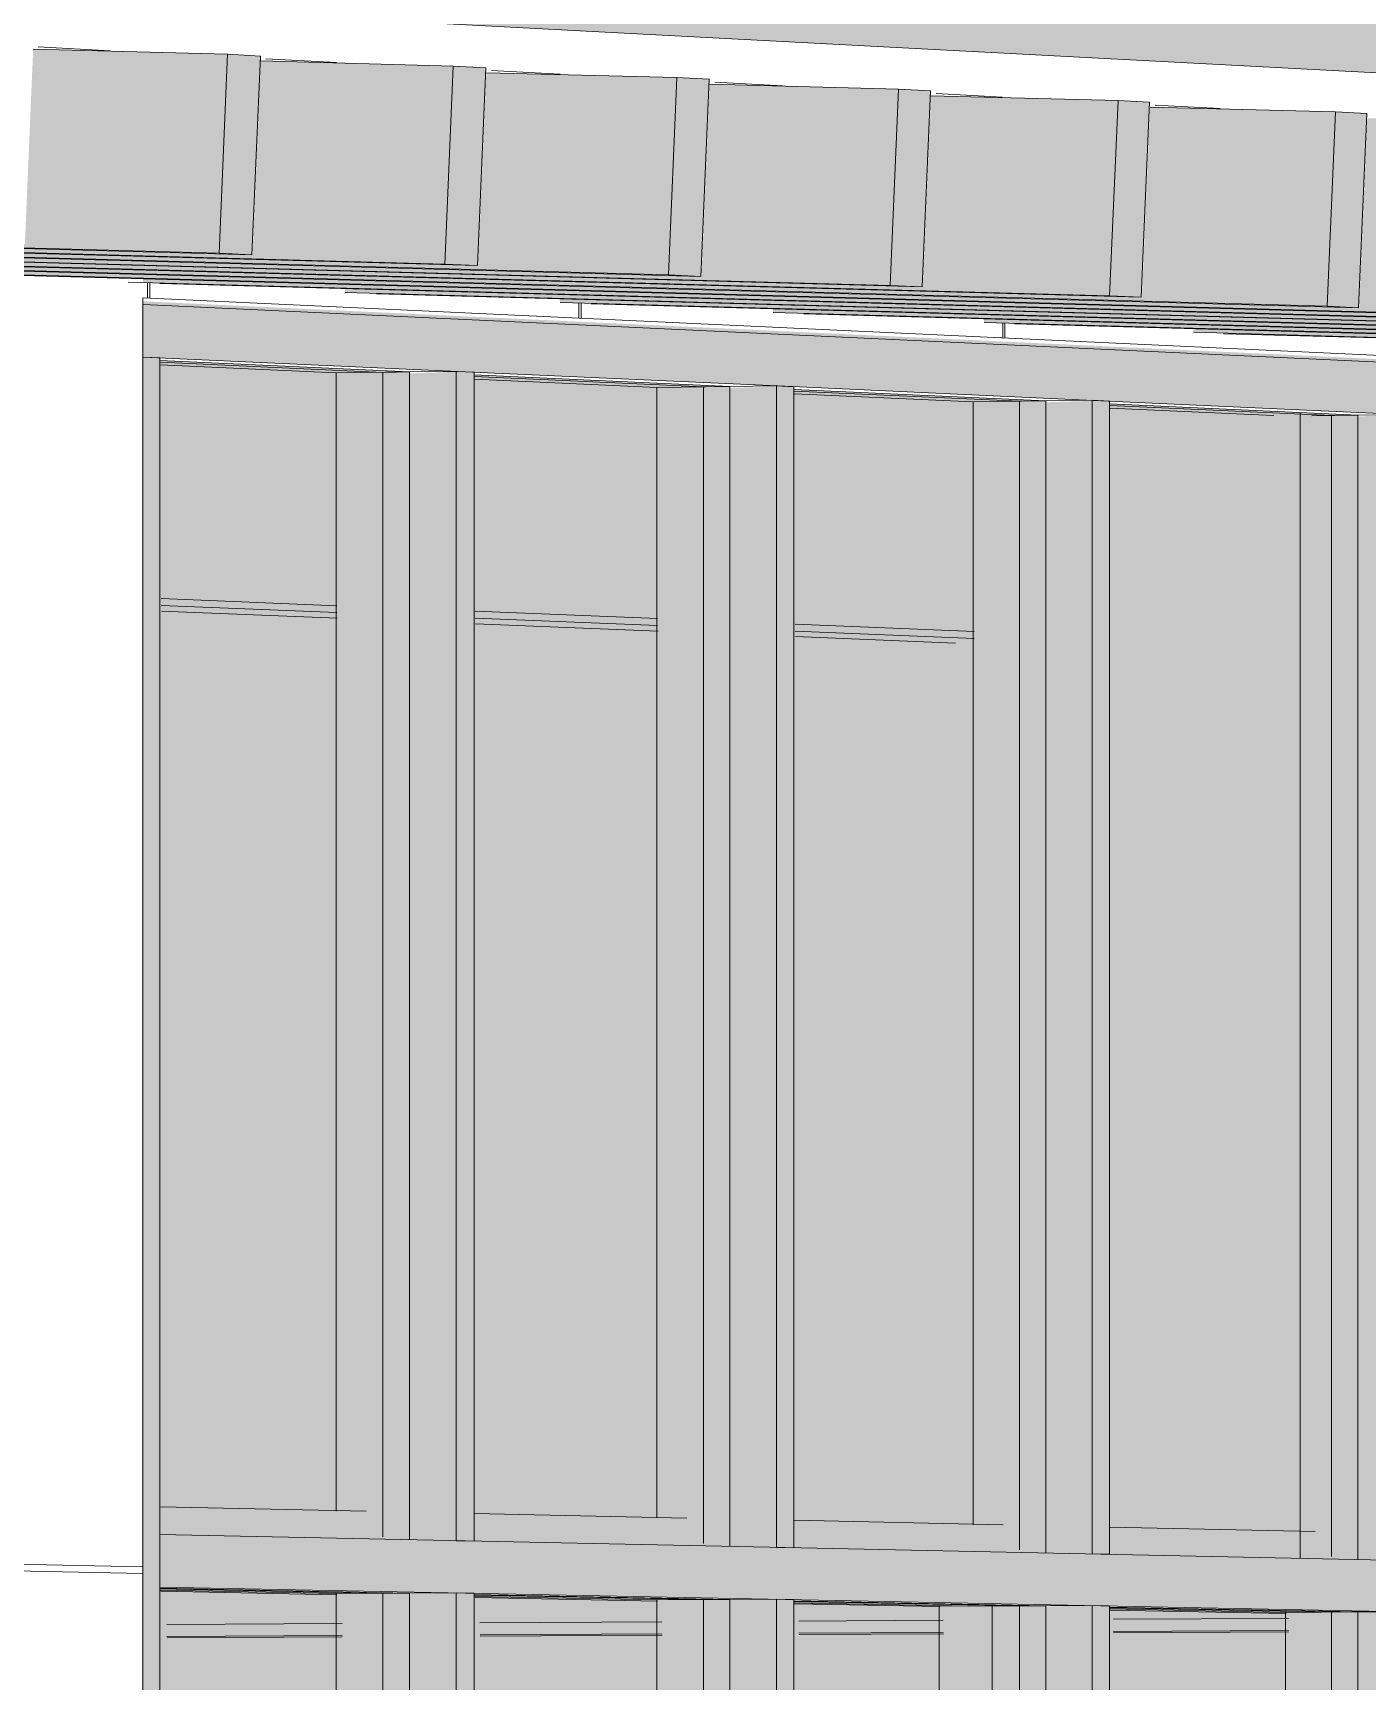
# Model space of a CAD drawing. Header units: inches. Extents: x 31155.6 to 31160.43, y 58.98 to 66.18.
# Drawn here: x 31159.10805 to 31159.12311, y 60.00963 to 60.02824 of the extents above; entities that cross this region are included whole.
import ezdxf

# ---------------------------------------------------------------- set-up
doc = ezdxf.new("R2010")
doc.units = ezdxf.units.IN
doc.header["$MEASUREMENT"] = 0
for name, color, linetype, lineweight in [('A-CLNG', 13, 'Continuous', 13), ('A-GLAZ-CURT', 52, 'Continuous', 9), ('A-GLAZ-CWMG', 51, 'Continuous', 9), ('A-ROOF', 132, 'Continuous', 13), ('A-WALL-PATT', 111, 'Continuous', 13), ('I-WALL', 2, 'Continuous', 13), ('L-SITE-WALL', 31, 'Continuous', 13), ('S-BEAM', 12, 'Continuous', 9)]:
    doc.layers.add(name, color=color, linetype=linetype, lineweight=lineweight)

# ---------------------------------------------------------------- blocks, each defined once
blk = doc.blocks.new('FP_59-Looking South East')
at = {"layer": 'A-WALL-PATT', "lineweight": 9}
for p, q in [((-3883.220279, 60.025247), (-3883.220279, 60.02542)), ((-3883.220253, 60.025246), (-3883.220253, 60.025419)), ((-3883.215408, 60.025019), (-3883.215408, 60.02519)), ((-3883.215383, 60.025018), (-3883.215383, 60.02519)), ((-3883.210624, 60.024795), (-3883.210624, 60.024965)), ((-3883.210599, 60.024794), (-3883.210599, 60.024964)), ((-3883.22033, 60.010917), (-3883.225214, 60.011016)), ((-3883.22033, 60.010843), (-3883.225214, 60.010941))]:
    blk.add_line(p, q, dxfattribs=at)

msp = doc.modelspace()

# ---------------------------------------------------------------- hatches: boundary and pattern name
at = {"layer": 'A-CLNG'}
h = msp.add_hatch(color=256, dxfattribs=at)
h.paths.add_polyline_path([(31159.132362, 60.024096), (31159.132362, 60.024138), (31159.131693, 60.024161), (31159.109293, 60.025209), (31159.109293, 60.025173), (31159.131989, 60.024114)], flags=0)
h.paths.add_polyline_path([(31159.082714, 60.026159), (31159.082734, 60.026365), (31159.083525, 60.026376), (31159.086708, 60.026253), (31159.086708, 60.026489), (31159.085338, 60.026533), (31159.085338, 60.02658), (31159.082648, 60.02666), (31159.082648, 60.026707), (31159.08001, 60.026786), (31159.08001, 60.026833), (31159.077191, 60.026917), (31159.077191, 60.026965), (31159.074422, 60.027048), (31159.074422, 60.027096), (31159.071627, 60.027179), (31159.071627, 60.027229), (31159.068804, 60.027314), (31159.068804, 60.027362), (31159.065953, 60.027447), (31159.065953, 60.027497), (31159.06294, 60.027592), (31159.06294, 60.027637), (31159.060167, 60.027734), (31159.060167, 60.027771), (31159.057231, 60.027877), (31159.057231, 60.02791), (31159.054265, 60.028), (31159.054265, 60.02805), (31159.051269, 60.028146), (31159.051269, 60.028192), (31159.048243, 60.028293), (31159.048243, 60.028335), (31159.045186, 60.028442), (31159.045186, 60.02848), (31159.042098, 60.028592), (31159.042098, 60.028626), (31159.038978, 60.028718), (31159.038978, 60.028774), (31159.035826, 60.028866), (31159.035826, 60.028923), (31159.03264, 60.029017), (31159.03264, 60.029074), (31159.029422, 60.029186), (31159.029422, 60.029226), (31159.02617, 60.029321), (31159.02617, 60.02938), (31159.022956, 60.029474), (31159.022956, 60.029534), (31159.019562, 60.029633), (31159.019562, 60.029693), (31159.016205, 60.029791), (31159.016205, 60.029852), (31159.012812, 60.029951), (31159.012812, 60.030013), (31159.009383, 60.030112), (31159.009383, 60.030175), (31159.005916, 60.030276), (31159.005916, 60.030339), (31159.002411, 60.030441), (31159.002411, 60.030505), (31158.998868, 60.030608), (31158.998868, 60.030673), (31158.995296, 60.030776), (31158.995296, 60.030842), (31158.991501, 60.030955), (31158.991501, 60.031018), (31158.987864, 60.031126), (31158.987864, 60.031191), (31158.984299, 60.031294), (31158.984299, 60.031363), (31158.980554, 60.031471), (31158.980554, 60.03154), (31158.976766, 60.031649), (31158.976766, 60.03172), (31158.972935, 60.03183), (31158.972935, 60.031901), (31158.969061, 60.032012), (31158.969061, 60.032085), (31158.965141, 60.032197), (31158.965141, 60.03227), (31158.961177, 60.032384), (31158.961177, 60.032458), (31158.95717, 60.032575), (31158.95717, 60.032648), (31158.953107, 60.032772), (31158.953107, 60.032841), (31158.949001, 60.032972), (31158.949001, 60.033035), (31158.944846, 60.033154), (31158.944846, 60.033232), (31158.940641, 60.033352), (31158.940641, 60.033431), (31158.936386, 60.033556), (31158.936386, 60.033633), (31158.932079, 60.033765), (31158.932079, 60.033837), (31158.92772, 60.033961), (31158.92772, 60.034044), (31158.923308, 60.034168), (31158.923308, 60.034253), (31158.918841, 60.034379), (31158.918841, 60.034465), (31158.914319, 60.034592), (31158.914319, 60.034679), (31158.90974, 60.034808), (31158.90974, 60.034896), (31158.905126, 60.035026), (31158.905126, 60.035116), (31158.90041, 60.035247), (31158.90041, 60.035339), (31158.895655, 60.035471), (31158.895655, 60.035564), (31158.89084, 60.035698), (31158.89084, 60.035793), (31158.885963, 60.035928), (31158.885963, 60.036024), (31158.881023, 60.036161), (31158.881023, 60.036258), (31158.876018, 60.036397), (31158.876018, 60.036496), (31158.870948, 60.036636), (31158.870948, 60.036736), (31158.865703, 60.03688), (31158.865703, 60.036227), (31158.914672, 60.033961), (31158.914672, 60.034056), (31158.914772, 60.034056), (31158.914772, 60.03421), (31158.915501, 60.034222), (31159.012416, 60.029728), (31159.012812, 60.029711), (31159.017659, 60.029484), (31159.017659, 60.029167), (31159.082648, 60.026162)], flags=0)
h.paths.add_polyline_path([(31158.878164, 60.039726), (31158.865703, 60.040369), (31158.865703, 60.040004), (31158.876018, 60.039774)], flags=0)
at = {"layer": 'A-GLAZ-CURT', "transparency": 33554458}
for points in [[(31159.1123, 60.011224), (31159.1123, 60.024411), (31159.109484, 60.024539), (31159.109484, 60.011283), (31159.110746, 60.011257)], [(31159.115916, 60.011148), (31159.115916, 60.024246), (31159.11303, 60.024378), (31159.11303, 60.011209), (31159.115138, 60.011165)], [(31159.119485, 60.011074), (31159.119485, 60.024084), (31159.116641, 60.024213), (31159.116641, 60.011133), (31159.117018, 60.011125)], [(31159.123005, 60.011), (31159.123005, 60.023924), (31159.120204, 60.024051), (31159.120204, 60.011059), (31159.120576, 60.011051)], [(31159.109484, 59.9828), (31159.1123, 59.98289), (31159.1123, 60.01062), (31159.109484, 60.010676), (31159.109484, 59.982889)], [(31159.11303, 59.982913), (31159.115916, 59.983005), (31159.115916, 60.010548), (31159.11303, 60.010605), (31159.11303, 59.983001)], [(31159.116641, 59.983029), (31159.119485, 59.983119), (31159.119485, 60.010478), (31159.116641, 60.010534), (31159.116641, 59.983118)], [(31159.120204, 59.983142), (31159.123005, 59.983232), (31159.123005, 60.010408), (31159.120204, 60.010463), (31159.120204, 59.990187)]]:
    msp.add_hatch(color=256, dxfattribs=at).paths.add_polyline_path(points, flags=0)
at = {"layer": 'A-GLAZ-CWMG'}
for points in [[(31159.112928, 60.024413), (31159.112928, 60.025003), (31159.109278, 60.025174), (31159.109278, 60.02458), (31159.111536, 60.024477)], [(31159.11654, 60.024249), (31159.11654, 60.024835), (31159.112928, 60.025003), (31159.112928, 60.024413), (31159.115136, 60.024313)], [(31159.120105, 60.024086), (31159.120105, 60.024668), (31159.11654, 60.024835), (31159.11654, 60.024249), (31159.119528, 60.024112)], [(31159.109482, 60.010986), (31159.109482, 60.02457), (31159.109278, 60.02458), (31159.109278, 60.01099)], [(31159.123622, 60.023926), (31159.123622, 60.024504), (31159.120105, 60.024668), (31159.120105, 60.024086), (31159.121112, 60.02404)], [(31159.1123, 60.011224), (31159.1123, 60.024405), (31159.111471, 60.024396), (31159.111471, 60.011554), (31159.111735, 60.011518), (31159.111735, 60.011236), (31159.112253, 60.011225)], [(31159.112827, 60.011213), (31159.112827, 60.024412), (31159.1123, 60.024396), (31159.1123, 60.011224)], [(31159.113028, 60.011209), (31159.113028, 60.024409), (31159.112827, 60.024418), (31159.112827, 60.011213)], [(31159.115916, 60.011148), (31159.115916, 60.024241), (31159.115092, 60.024231), (31159.115092, 60.011476), (31159.115354, 60.01144), (31159.115354, 60.01116), (31159.11587, 60.011149)], [(31159.116441, 60.011137), (31159.116441, 60.024247), (31159.115916, 60.024231), (31159.115916, 60.011148)], [(31159.116639, 60.011133), (31159.116639, 60.024244), (31159.116441, 60.024253), (31159.116441, 60.011137)], [(31159.119485, 60.011074), (31159.119485, 60.024078), (31159.118664, 60.024069), (31159.118664, 60.011399), (31159.118925, 60.011363), (31159.118925, 60.011086), (31159.119215, 60.011079)], [(31159.120007, 60.011063), (31159.120007, 60.024085), (31159.119485, 60.024069), (31159.119485, 60.011074), (31159.119529, 60.011073)], [(31159.120203, 60.011059), (31159.120203, 60.024082), (31159.120007, 60.024091), (31159.120007, 60.011063)], [(31159.123005, 60.011), (31159.123005, 60.023918), (31159.122189, 60.023909), (31159.122189, 60.011323), (31159.122449, 60.011288), (31159.122449, 60.011012), (31159.122959, 60.011001)], [(31159.123525, 60.010989), (31159.123525, 60.023925), (31159.123005, 60.023909), (31159.123005, 60.011)], [(31159.112928, 60.010621), (31159.112928, 60.011211), (31159.109482, 60.011283), (31159.109482, 60.010689), (31159.110744, 60.010664)], [(31159.11654, 60.010549), (31159.11654, 60.011135), (31159.112928, 60.011211), (31159.112928, 60.010621), (31159.115136, 60.010577)], [(31159.120105, 60.010479), (31159.120105, 60.011061), (31159.11654, 60.011135), (31159.11654, 60.010549), (31159.119528, 60.01049)], [(31159.109278, 59.982772), (31159.109482, 59.982778), (31159.109482, 60.010986), (31159.109278, 60.01099), (31159.109278, 59.990187)], [(31159.123622, 60.010409), (31159.123622, 60.010987), (31159.120105, 60.011061), (31159.120105, 60.010479)], [(31159.1123, 59.982894), (31159.1123, 60.010617), (31159.111471, 60.010613), (31159.111471, 59.982898), (31159.111572, 59.982901)], [(31159.112827, 59.982889), (31159.112827, 60.01062), (31159.1123, 60.010613), (31159.1123, 59.982894), (31159.112639, 59.982891)], [(31159.112827, 59.982885), (31159.113028, 59.982892), (31159.113028, 60.010619), (31159.112827, 60.010623), (31159.112827, 59.990187)], [(31159.115916, 59.98301), (31159.115916, 60.010546), (31159.115092, 60.010542), (31159.115092, 59.983013), (31159.115191, 59.983016)], [(31159.116441, 59.983005), (31159.116441, 60.010549), (31159.115916, 60.010542), (31159.115916, 59.98301), (31159.116254, 59.983007)], [(31159.116441, 59.983001), (31159.116639, 59.983007), (31159.116639, 60.010547), (31159.116441, 60.010551), (31159.116441, 59.990187)], [(31159.118615, 59.983125), (31159.118876, 59.98313), (31159.118876, 60.010472), (31159.11828, 60.010471), (31159.11828, 59.983128)], [(31159.119485, 59.983123), (31159.119485, 60.010475), (31159.118664, 60.010471), (31159.118664, 59.983127), (31159.118762, 59.98313)], [(31159.120007, 59.983119), (31159.120007, 60.010478), (31159.119485, 60.010471), (31159.119485, 59.983123)], [(31159.120007, 59.983115), (31159.120203, 59.983121), (31159.120203, 60.010477), (31159.120007, 60.010481), (31159.120007, 59.990187)], [(31159.123005, 59.983232), (31159.123005, 60.010405), (31159.122189, 60.010402), (31159.122189, 59.983239)], [(31159.123525, 59.983227), (31159.123525, 60.010408), (31159.123005, 60.010402), (31159.123005, 59.983232)]]:
    msp.add_hatch(color=256, dxfattribs=at).paths.add_polyline_path(points, flags=0)
at = {"layer": 'A-ROOF'}
msp.add_hatch(color=256, dxfattribs=at).paths.add_polyline_path([(31159.127771, 60.027548), (31159.127771, 60.028412), (31158.888178, 60.041487), (31158.888178, 60.040225), (31159.123853, 60.027756)], flags=0)
at = {"layer": 'I-WALL'}
h = msp.add_hatch(color=256, dxfattribs=at)
h.paths.add_polyline_path([(31159.122313, 60.011291), (31159.122353, 60.011291), (31159.122353, 60.023923), (31159.121918, 60.023926), (31159.120213, 60.024004), (31159.120213, 60.011366), (31159.122308, 60.011295)], flags=0)
h.paths.add_polyline_path([(31159.118676, 60.0114), (31159.118676, 60.021352), (31159.118465, 60.02135), (31159.116662, 60.021423), (31159.116662, 60.011443)], flags=0)
h.paths.add_polyline_path([(31159.115116, 60.011477), (31159.115116, 60.021486), (31159.113063, 60.021569), (31159.113063, 60.011521)], flags=0)
h.paths.add_polyline_path([(31159.111507, 60.011555), (31159.111507, 60.021632), (31159.109528, 60.0217), (31159.109528, 60.011598), (31159.110787, 60.011571)], flags=0)
at = {"layer": 'S-BEAM'}
h = msp.add_hatch(color=256, dxfattribs=at)
h.paths.add_polyline_path([(31159.128013, 60.023604), (31159.128013, 60.02365), (31159.127202, 60.023669), (31159.127202, 60.023641), (31159.127839, 60.023612)], flags=0)
h.paths.add_polyline_path([(31159.125677, 60.02371), (31159.125677, 60.023756), (31159.123733, 60.02383), (31159.123733, 60.023798), (31159.12476, 60.023751)], flags=0)
h.paths.add_polyline_path([(31159.118675, 60.024027), (31159.118675, 60.024074), (31159.116654, 60.024135), (31159.116654, 60.024119), (31159.117746, 60.02407)], flags=0)
h.paths.add_polyline_path([(31159.115102, 60.024189), (31159.115102, 60.024236), (31159.113043, 60.024322), (31159.113043, 60.024283), (31159.114421, 60.02422)], flags=0)
h.paths.add_polyline_path([(31159.111482, 60.024354), (31159.111482, 60.024401), (31159.109496, 60.024483), (31159.109496, 60.024444), (31159.110771, 60.024386)], flags=0)
h.paths.add_polyline_path([(31159.083525, 60.025622), (31159.083525, 60.025672), (31159.083152, 60.025663), (31159.083152, 60.025639), (31159.083212, 60.025636)], flags=0)
h.paths.add_polyline_path([(31159.015869, 60.02869), (31159.015869, 60.028777), (31159.012746, 60.028906), (31159.012746, 60.028832), (31159.014238, 60.028764)], flags=0)
h.paths.add_polyline_path([(31158.917314, 60.03316), (31158.917314, 60.033225), (31158.915846, 60.033275), (31158.915846, 60.033227), (31158.916716, 60.033188)], flags=0)
h = msp.add_hatch(color=256, dxfattribs=at)
h.paths.add_polyline_path([(31159.128013, 60.021228), (31159.128013, 60.023604), (31159.127202, 60.023612), (31159.127202, 60.021261)], flags=0)
h.paths.add_polyline_path([(31159.125677, 60.021323), (31159.125677, 60.02371), (31159.123733, 60.023768), (31159.123733, 60.021402), (31159.123935, 60.021394)], flags=0)
h.paths.add_polyline_path([(31159.118675, 60.021608), (31159.118675, 60.024027), (31159.116654, 60.024091), (31159.116654, 60.021691)], flags=0)
h.paths.add_polyline_path([(31159.115102, 60.021754), (31159.115102, 60.024189), (31159.113043, 60.024283), (31159.113043, 60.021838)], flags=0)
h.paths.add_polyline_path([(31159.111482, 60.021902), (31159.111482, 60.024354), (31159.109496, 60.024414), (31159.109496, 60.021983), (31159.110759, 60.021931)], flags=0)
h.paths.add_polyline_path([(31159.083525, 60.023042), (31159.083525, 60.025622), (31159.083152, 60.025639), (31159.083152, 60.023057), (31159.083212, 60.023055)], flags=0)
h.paths.add_polyline_path([(31159.015869, 60.025802), (31159.015869, 60.02869), (31159.012746, 60.028832), (31159.012746, 60.025929), (31159.014194, 60.02587)], flags=0)
h.paths.add_polyline_path([(31158.917314, 60.029822), (31158.917314, 60.03316), (31158.915846, 60.033227), (31158.915846, 60.029882), (31158.91684, 60.029841)], flags=0)
h = msp.add_hatch(color=256, dxfattribs=at)
h.paths.add_polyline_path([(31159.128114, 60.021098), (31159.128048, 60.021146), (31159.128013, 60.021228), (31159.127202, 60.021239), (31159.127202, 60.021135), (31159.128013, 60.021102)], flags=0)
h.paths.add_polyline_path([(31159.125677, 60.021197), (31159.125677, 60.021323), (31159.123733, 60.021376), (31159.123733, 60.021276), (31159.125441, 60.021206)], flags=0)
h.paths.add_polyline_path([(31159.118674, 60.021481), (31159.118675, 60.021608), (31159.116654, 60.021685), (31159.116654, 60.021563), (31159.116983, 60.021549)], flags=0)
h.paths.add_polyline_path([(31159.115102, 60.021626), (31159.115102, 60.021754), (31159.113043, 60.021837), (31159.113043, 60.021709)], flags=0)
h.paths.add_polyline_path([(31159.111481, 60.021773), (31159.111482, 60.021902), (31159.109496, 60.02196), (31159.109496, 60.021853), (31159.110759, 60.021802)], flags=0)
h.paths.add_polyline_path([(31159.083524, 60.022906), (31159.083525, 60.023042), (31159.083152, 60.023057), (31159.083152, 60.022921), (31159.083212, 60.022919)], flags=0)
h.paths.add_polyline_path([(31159.015868, 60.02565), (31159.015869, 60.025802), (31159.012746, 60.025904), (31159.012746, 60.025776), (31159.014194, 60.025717)], flags=0)
h.paths.add_polyline_path([(31158.917313, 60.029646), (31158.917314, 60.029822), (31158.915846, 60.029882), (31158.915846, 60.029705), (31158.916678, 60.029672)], flags=0)
h = msp.add_hatch(color=256, dxfattribs=at)
h.paths.add_polyline_path([(31159.128564, 60.021003), (31159.128564, 60.02108), (31159.1272, 60.021135), (31159.1272, 60.021058), (31159.128325, 60.021013)], flags=0)
h.paths.add_polyline_path([(31159.125676, 60.02112), (31159.125676, 60.021197), (31159.123731, 60.021276), (31159.123731, 60.021198), (31159.123933, 60.02119)], flags=0)
h.paths.add_polyline_path([(31159.118673, 60.021403), (31159.118673, 60.021481), (31159.116652, 60.021563), (31159.116652, 60.021484)], flags=0)
h.paths.add_polyline_path([(31159.1151, 60.021547), (31159.1151, 60.021626), (31159.113041, 60.021709), (31159.113041, 60.02163)], flags=0)
h.paths.add_polyline_path([(31159.11148, 60.021693), (31159.11148, 60.021772), (31159.109495, 60.021853), (31159.109495, 60.021773), (31159.110757, 60.021722)], flags=0)
h.paths.add_polyline_path([(31159.083523, 60.022823), (31159.083523, 60.022906), (31159.08315, 60.022921), (31159.08315, 60.022838), (31159.08321, 60.022835)], flags=0)
h.paths.add_polyline_path([(31159.015867, 60.025556), (31159.015867, 60.025649), (31159.012744, 60.025776), (31159.012744, 60.025682), (31159.014192, 60.025624)], flags=0)
h.paths.add_polyline_path([(31158.917312, 60.029538), (31158.917312, 60.029646), (31158.915844, 60.029705), (31158.915844, 60.029597)], flags=0)
for points in [[(31159.110149, 60.025752), (31159.110245, 60.027999), (31159.108051, 60.028056), (31159.107958, 60.025857), (31159.091339, 60.02631), (31159.091339, 60.026264), (31159.108054, 60.025809)], [(31159.112698, 60.02563), (31159.112794, 60.027866), (31159.110621, 60.027923), (31159.110528, 60.025734), (31159.093951, 60.026186), (31159.093951, 60.026141), (31159.110687, 60.025685)], [(31159.110521, 60.025734), (31159.110616, 60.027979), (31159.110245, 60.027999), (31159.110149, 60.025752)], [(31159.115224, 60.025509), (31159.115319, 60.027735), (31159.113167, 60.027791), (31159.113074, 60.025613), (31159.096539, 60.026064), (31159.096539, 60.026019), (31159.115072, 60.025513)], [(31159.113066, 60.025612), (31159.113161, 60.027847), (31159.112794, 60.027866), (31159.112698, 60.02563)], [(31159.115588, 60.025491), (31159.115683, 60.027716), (31159.115319, 60.027735), (31159.115224, 60.025509)], [(31159.117725, 60.025389), (31159.11782, 60.027605), (31159.115688, 60.027661), (31159.115596, 60.025492), (31159.099103, 60.025942), (31159.099103, 60.025898), (31159.11569, 60.025445)], [(31159.120203, 60.025271), (31159.120298, 60.027476), (31159.118186, 60.027531), (31159.118094, 60.025372), (31159.101643, 60.025822), (31159.101643, 60.025779), (31159.119466, 60.025291)], [(31159.118086, 60.025372), (31159.118181, 60.027586), (31159.11782, 60.027605), (31159.117725, 60.025389)], [(31159.122659, 60.025153), (31159.122752, 60.027348), (31159.12066, 60.027403), (31159.120569, 60.025254), (31159.10416, 60.025703), (31159.10416, 60.02566), (31159.120663, 60.025208)], [(31159.120561, 60.025254), (31159.120655, 60.027457), (31159.120298, 60.027476), (31159.120203, 60.025271)], [(31159.123013, 60.025136), (31159.123107, 60.02733), (31159.122752, 60.027348), (31159.122659, 60.025153)], [(31159.125091, 60.025037), (31159.125185, 60.027222), (31159.123112, 60.027276), (31159.12302, 60.025137), (31159.106654, 60.025585), (31159.106654, 60.025542), (31159.12386, 60.025071)], [(31159.134943, 60.024717), (31159.135037, 60.0269), (31159.125541, 60.02715), (31159.125449, 60.02502), (31159.10929, 60.025464), (31159.10929, 60.025421), (31159.132621, 60.024781)], [(31159.137306, 60.024604), (31159.137355, 60.026259), (31159.135959, 60.026349), (31159.135637, 60.026494), (31159.135459, 60.026629), (31159.13538, 60.026687), (31159.135294, 60.024701), (31159.111573, 60.025352), (31159.111573, 60.025312), (31159.111526, 60.025312), (31159.135388, 60.024656)], [(31159.139647, 60.024491), (31159.139718, 60.026138), (31159.137724, 60.026221), (31159.137654, 60.024588), (31159.114, 60.025237), (31159.114, 60.025196), (31159.137748, 60.024543)], [(31159.141967, 60.024379), (31159.142038, 60.026018), (31159.140063, 60.026106), (31159.139992, 60.024475), (31159.116404, 60.025124), (31159.116404, 60.025083), (31159.1414, 60.024395)], [(31159.144266, 60.024269), (31159.144336, 60.0259), (31159.14238, 60.026002), (31159.142309, 60.024363), (31159.118787, 60.025011), (31159.118787, 60.02497), (31159.142402, 60.02432)], [(31159.146544, 60.024159), (31159.146614, 60.025783), (31159.144674, 60.025859), (31159.144605, 60.024253), (31159.121149, 60.024899), (31159.121149, 60.024859), (31159.144697, 60.02421)]]:
    msp.add_hatch(color=256, dxfattribs=at).paths.add_polyline_path(points, flags=0)
h = msp.add_hatch(color=256, dxfattribs=at)
h.paths.add_polyline_path([(31159.131199, 60.011078), (31159.131171, 60.011124), (31159.131144, 60.011131), (31159.130615, 60.011117), (31159.130615, 60.01109)], flags=0)
h.paths.add_polyline_path([(31159.129357, 60.011117), (31159.129329, 60.011163), (31159.129302, 60.01117), (31159.127191, 60.01119), (31159.127191, 60.011164), (31159.128316, 60.011139)], flags=0)
h.paths.add_polyline_path([(31159.125926, 60.011191), (31159.125897, 60.011237), (31159.12587, 60.011244), (31159.123722, 60.011265), (31159.123722, 60.011238), (31159.123924, 60.011234)], flags=0)
h.paths.add_polyline_path([(31159.122316, 60.011268), (31159.122287, 60.011315), (31159.12226, 60.011322), (31159.120206, 60.01134), (31159.120206, 60.011313)], flags=0)
h.paths.add_polyline_path([(31159.118925, 60.011341), (31159.118895, 60.011388), (31159.118869, 60.011395), (31159.116643, 60.011417), (31159.116643, 60.011389)], flags=0)
h.paths.add_polyline_path([(31159.115354, 60.011417), (31159.115324, 60.011465), (31159.115298, 60.011472), (31159.113032, 60.011494), (31159.113032, 60.011467), (31159.115139, 60.011422)], flags=0)
h.paths.add_polyline_path([(31159.111735, 60.011495), (31159.111704, 60.011543), (31159.111678, 60.01155), (31159.109485, 60.01157), (31159.109485, 60.011543), (31159.110748, 60.011516)], flags=0)
h.paths.add_polyline_path([(31159.085979, 60.012046), (31159.085943, 60.012098), (31159.08592, 60.012104), (31159.083141, 60.012136), (31159.083141, 60.012107), (31159.084402, 60.01208)], flags=0)
h.paths.add_polyline_path([(31159.015858, 60.013548), (31159.015858, 60.013611), (31159.012736, 60.013647), (31159.012735, 60.013615)], flags=0)
h.paths.add_polyline_path([(31158.920148, 60.015598), (31158.920114, 60.015663), (31158.920079, 60.015672), (31158.915837, 60.015751), (31158.915837, 60.01569)], flags=0)
h = msp.add_hatch(color=256, dxfattribs=at)
h.paths.add_polyline_path([(31159.131199, 60.010829), (31159.131199, 60.011078), (31159.130615, 60.01109), (31159.130615, 60.010841), (31159.130754, 60.010838)], flags=0)
h.paths.add_polyline_path([(31159.129357, 60.010867), (31159.129357, 60.011117), (31159.127191, 60.011164), (31159.127191, 60.010913), (31159.128316, 60.010889)], flags=0)
h.paths.add_polyline_path([(31159.125926, 60.010939), (31159.125926, 60.011191), (31159.123722, 60.011238), (31159.123722, 60.010985), (31159.123924, 60.010981)], flags=0)
h.paths.add_polyline_path([(31159.122449, 60.011012), (31159.122449, 60.011265), (31159.120206, 60.011313), (31159.120206, 60.011059), (31159.120351, 60.011056)], flags=0)
h.paths.add_polyline_path([(31159.118925, 60.011086), (31159.118925, 60.011341), (31159.116643, 60.011389), (31159.116643, 60.011133), (31159.11679, 60.01113)], flags=0)
h.paths.add_polyline_path([(31159.115354, 60.01116), (31159.115354, 60.011417), (31159.113032, 60.011467), (31159.113032, 60.011209), (31159.115139, 60.011165)], flags=0)
h.paths.add_polyline_path([(31159.111735, 60.011236), (31159.111735, 60.011495), (31159.109485, 60.011543), (31159.109485, 60.011283), (31159.110748, 60.011257)], flags=0)
h.paths.add_polyline_path([(31159.085979, 60.011775), (31159.085979, 60.012046), (31159.083141, 60.012107), (31159.083141, 60.011818), (31159.084402, 60.011808)], flags=0)
h.paths.add_polyline_path([(31159.015858, 60.013258), (31159.015858, 60.013548), (31159.012735, 60.013615), (31159.012735, 60.013323), (31159.012936, 60.013319)], flags=0)
h.paths.add_polyline_path([(31158.920148, 60.015247), (31158.920148, 60.015598), (31158.915837, 60.01569), (31158.915837, 60.015337), (31158.916115, 60.015332)], flags=0)
h = msp.add_hatch(color=256, dxfattribs=at)
h.paths.add_polyline_path([(31159.122196, 60.010391), (31159.122196, 60.010404), (31159.121664, 60.010402)], flags=0)
h.paths.add_polyline_path([(31159.118286, 60.010468), (31159.118286, 60.010472), (31159.118286, 60.010481), (31159.118136, 60.010471)], flags=0)
h.paths.add_polyline_path([(31159.115099, 60.010531), (31159.115099, 60.010544), (31159.114561, 60.010542)], flags=0)
h.paths.add_polyline_path([(31159.111478, 60.010603), (31159.111478, 60.010615), (31159.110938, 60.010613)], flags=0)
h.paths.add_polyline_path([(31159.083934, 60.011147), (31159.083945, 60.01116), (31159.083758, 60.01115)], flags=0)
h.paths.add_polyline_path([(31158.917797, 60.014427), (31158.91781, 60.014444), (31158.915843, 60.014466)], flags=0)
h = msp.add_hatch(color=256, dxfattribs=at)
h.paths.add_polyline_path([(31159.10956, 60.010267), (31159.111539, 60.010281), (31159.111539, 60.010604), (31159.10956, 60.010615), (31159.10956, 60.010281)], flags=0)
h.paths.add_polyline_path([(31159.113095, 60.010287), (31159.115148, 60.010298), (31159.115148, 60.010532), (31159.113095, 60.010543), (31159.113095, 60.010405)], flags=0)
h.paths.add_polyline_path([(31159.116695, 60.010306), (31159.118325, 60.010315), (31159.118325, 60.010469), (31159.116695, 60.010472), (31159.116695, 60.010405)], flags=0)
h.paths.add_polyline_path([(31159.120246, 60.010325), (31159.122222, 60.010336), (31159.122222, 60.010392), (31159.120246, 60.010402)], flags=0)
h = msp.add_hatch(color=256, dxfattribs=at)
h.paths.add_polyline_path([(31159.109561, 60.010131), (31159.111539, 60.010141), (31159.111539, 60.010278), (31159.10956, 60.010257)], flags=0)
h.paths.add_polyline_path([(31159.113096, 60.01015), (31159.115148, 60.010161), (31159.115148, 60.010298), (31159.113095, 60.010257)], flags=0)
h.paths.add_polyline_path([(31159.116695, 60.010169), (31159.118325, 60.010178), (31159.118325, 60.010315), (31159.116695, 60.01028), (31159.116695, 60.010257)], flags=0)
h.paths.add_polyline_path([(31159.120247, 60.010188), (31159.122222, 60.010199), (31159.122222, 60.010336), (31159.120246, 60.010325), (31159.120246, 60.010256)], flags=0)

# ---------------------------------------------------------------- linework, layer by layer
at = {"layer": 'A-GLAZ-CURT'}
for p, q in [((31159.1123, 60.024411), (31159.109484, 60.024539)), ((31159.109485, 60.024522), (31159.111998, 60.024407)), ((31159.111998, 60.024407), (31159.1123, 60.024411)), ((31159.111998, 60.024407), (31159.111998, 60.011258)), ((31159.1123, 60.011224), (31159.1123, 60.024411)), ((31159.115916, 60.024246), (31159.11303, 60.024378)), ((31159.113031, 60.02436), (31159.115617, 60.024243)), ((31159.115617, 60.024243), (31159.115916, 60.024246)), ((31159.115617, 60.024243), (31159.115617, 60.011182)), ((31159.115916, 60.011148), (31159.115916, 60.024246)), ((31159.119485, 60.024084), (31159.116641, 60.024213)), ((31159.116642, 60.024196), (31159.119186, 60.02408)), ((31159.119186, 60.02408), (31159.119485, 60.024084)), ((31159.119186, 60.02408), (31159.119186, 60.011108)), ((31159.119485, 60.011074), (31159.119485, 60.024084)), ((31159.123005, 60.023924), (31159.120204, 60.024051)), ((31159.120205, 60.024034), (31159.122708, 60.02392)), ((31159.122708, 60.02392), (31159.123005, 60.023924)), ((31159.122708, 60.02392), (31159.122708, 60.011034)), ((31159.123005, 60.011), (31159.123005, 60.023924)), ((31159.1123, 60.01062), (31159.109484, 60.010676)), ((31159.109485, 60.010668), (31159.111998, 60.010618)), ((31159.111998, 60.010618), (31159.1123, 60.01062)), ((31159.111998, 60.010618), (31159.111998, 59.982893)), ((31159.1123, 59.98289), (31159.1123, 60.01062)), ((31159.115916, 60.010548), (31159.11303, 60.010605)), ((31159.113031, 60.010598), (31159.115617, 60.010547)), ((31159.115617, 60.010547), (31159.115916, 60.010548)), ((31159.115617, 60.010547), (31159.115617, 59.983008)), ((31159.115916, 59.983005), (31159.115916, 60.010548)), ((31159.119485, 60.010478), (31159.116641, 60.010534)), ((31159.116642, 60.010526), (31159.119186, 60.010476)), ((31159.119186, 60.010476), (31159.119485, 60.010478)), ((31159.119186, 60.010476), (31159.119186, 59.983122)), ((31159.119485, 59.983119), (31159.119485, 60.010478)), ((31159.123005, 60.010408), (31159.120204, 60.010463)), ((31159.120205, 60.010456), (31159.122708, 60.010406)), ((31159.122708, 60.010406), (31159.123005, 60.010408)), ((31159.122708, 60.010406), (31159.122708, 59.983234)), ((31159.123005, 59.983232), (31159.123005, 60.010408))]:
    msp.add_line(p, q, dxfattribs=at)
at = {"layer": 'A-GLAZ-CWMG'}
for p, q in [((31159.112928, 60.025003), (31159.109291, 60.025173)), ((31159.11654, 60.024835), (31159.112928, 60.025003)), ((31159.120105, 60.024668), (31159.11654, 60.024835)), ((31159.109291, 60.024579), (31159.109482, 60.02457)), ((31159.109291, 60.024579), (31159.112928, 60.024413)), ((31159.109482, 60.010986), (31159.109482, 60.02457)), ((31159.123622, 60.024504), (31159.120105, 60.024668)), ((31159.109486, 60.024491), (31159.111471, 60.024401)), ((31159.111471, 60.024401), (31159.1123, 60.024411)), ((31159.111471, 60.024401), (31159.111471, 60.011547)), ((31159.1123, 60.024411), (31159.112827, 60.024418)), ((31159.112827, 60.024418), (31159.113028, 60.024409)), ((31159.112827, 60.024418), (31159.112827, 60.011213)), ((31159.112928, 60.024413), (31159.11654, 60.024249)), ((31159.113028, 60.011209), (31159.113028, 60.024409)), ((31159.113033, 60.02433), (31159.115092, 60.024236)), ((31159.115092, 60.024236), (31159.115916, 60.024246)), ((31159.115092, 60.024236), (31159.115092, 60.01147)), ((31159.115916, 60.024246), (31159.116441, 60.024253)), ((31159.116441, 60.024253), (31159.116639, 60.024244)), ((31159.116441, 60.024253), (31159.116441, 60.011137)), ((31159.11654, 60.024249), (31159.120105, 60.024086)), ((31159.116639, 60.011133), (31159.116639, 60.024244)), ((31159.116644, 60.024165), (31159.118664, 60.024074)), ((31159.118664, 60.024074), (31159.119485, 60.024084)), ((31159.118664, 60.024074), (31159.118664, 60.011393)), ((31159.119485, 60.024084), (31159.120007, 60.024091)), ((31159.120007, 60.024091), (31159.120203, 60.024082)), ((31159.120007, 60.024091), (31159.120007, 60.011063)), ((31159.120105, 60.024086), (31159.123622, 60.023926)), ((31159.120203, 60.011059), (31159.120203, 60.024082)), ((31159.120207, 60.024004), (31159.122056, 60.02392)), ((31159.122486, 60.023917), (31159.123005, 60.023924)), ((31159.123005, 60.023924), (31159.123525, 60.02393)), ((31159.109482, 60.010689), (31159.109482, 60.011283)), ((31159.112928, 60.011211), (31159.109482, 60.011283)), ((31159.113028, 60.011209), (31159.112827, 60.011213)), ((31159.11654, 60.011135), (31159.112928, 60.011211)), ((31159.116639, 60.011133), (31159.116441, 60.011137)), ((31159.120105, 60.011061), (31159.11654, 60.011135)), ((31159.109482, 59.982778), (31159.109482, 60.010986)), ((31159.120203, 60.011059), (31159.120007, 60.011063)), ((31159.123622, 60.010987), (31159.120105, 60.011061)), ((31159.109482, 60.010689), (31159.112928, 60.010621)), ((31159.109486, 60.010655), (31159.111471, 60.010615)), ((31159.111471, 60.010615), (31159.1123, 60.01062)), ((31159.111471, 60.010615), (31159.111471, 59.982898)), ((31159.1123, 60.01062), (31159.112827, 60.010623)), ((31159.112827, 60.010623), (31159.113028, 60.010619)), ((31159.112827, 60.010623), (31159.112827, 59.982885)), ((31159.112928, 60.010621), (31159.11654, 60.010549)), ((31159.113028, 59.982892), (31159.113028, 60.010619)), ((31159.113033, 60.010584), (31159.115092, 60.010544)), ((31159.115092, 60.010544), (31159.115916, 60.010548)), ((31159.115092, 60.010544), (31159.115092, 59.983013)), ((31159.115916, 60.010548), (31159.116441, 60.010551)), ((31159.116441, 60.010551), (31159.116639, 60.010547)), ((31159.116441, 60.010551), (31159.116441, 59.983001)), ((31159.11654, 60.010549), (31159.120105, 60.010479)), ((31159.116639, 59.983007), (31159.116639, 60.010547)), ((31159.116644, 60.010513), (31159.118615, 60.010474)), ((31159.11828, 60.010472), (31159.118876, 60.010476)), ((31159.11828, 59.983128), (31159.11828, 60.010472)), ((31159.118876, 60.010476), (31159.118925, 60.010475)), ((31159.118876, 59.983123), (31159.118876, 60.010476)), ((31159.118925, 60.010475), (31159.119485, 60.010478)), ((31159.119485, 60.010478), (31159.120007, 60.010481)), ((31159.120007, 60.010481), (31159.120203, 60.010477)), ((31159.120007, 60.010481), (31159.120007, 59.983115)), ((31159.120105, 60.010479), (31159.123622, 60.010409)), ((31159.120203, 59.983121), (31159.120203, 60.010477)), ((31159.120207, 60.010443), (31159.122189, 60.010403)), ((31159.122189, 60.010403), (31159.123005, 60.010408)), ((31159.122189, 60.010403), (31159.122189, 59.983239)), ((31159.123005, 60.010408), (31159.123525, 60.010411))]:
    msp.add_line(p, q, dxfattribs=at)
at = {"layer": 'A-ROOF'}
msp.add_line((31159.127771, 60.027548), (31158.888178, 60.040225), dxfattribs=at)
at = {"layer": 'I-WALL'}
msp.add_line((31159.122353, 60.011014), (31159.122353, 60.023954), dxfattribs=at)
at = {"layer": 'L-SITE-WALL'}
for p, q in [((31159.10892, 60.028038), (31159.108109, 60.028081)), ((31159.111474, 60.027906), (31159.110679, 60.027947)), ((31159.114, 60.027774), (31159.113225, 60.027815)), ((31159.116509, 60.027644), (31159.115746, 60.027684)), ((31159.118992, 60.027515), (31159.118244, 60.027554)), ((31159.121451, 60.027387), (31159.120719, 60.027425)), ((31159.10929, 59.982177), (31159.10929, 60.02525)), ((31159.10929, 60.02525), (31159.134183, 60.024084))]:
    msp.add_line(p, q, dxfattribs=at)
at = {"layer": 'S-BEAM'}
for p, q in [((31159.108051, 60.028056), (31159.110245, 60.027999)), ((31159.110245, 60.027999), (31159.110149, 60.025752)), ((31159.110616, 60.027979), (31159.110245, 60.027999)), ((31159.110521, 60.025734), (31159.110616, 60.027979)), ((31159.110621, 60.027923), (31159.112794, 60.027866)), ((31159.112794, 60.027866), (31159.112698, 60.02563)), ((31159.113161, 60.027847), (31159.112794, 60.027866)), ((31159.113066, 60.025612), (31159.113161, 60.027847)), ((31159.113167, 60.027791), (31159.115319, 60.027735)), ((31159.115319, 60.027735), (31159.115224, 60.025509)), ((31159.115683, 60.027716), (31159.115319, 60.027735)), ((31159.115588, 60.025491), (31159.115683, 60.027716)), ((31159.115688, 60.027661), (31159.11782, 60.027605)), ((31159.11782, 60.027605), (31159.117725, 60.025389)), ((31159.118181, 60.027586), (31159.11782, 60.027605)), ((31159.118086, 60.025372), (31159.118181, 60.027586)), ((31159.118186, 60.027531), (31159.120298, 60.027476)), ((31159.120298, 60.027476), (31159.120203, 60.025271)), ((31159.120655, 60.027457), (31159.120298, 60.027476)), ((31159.120561, 60.025254), (31159.120655, 60.027457)), ((31159.12066, 60.027403), (31159.122752, 60.027348)), ((31159.122752, 60.027348), (31159.122659, 60.025153)), ((31159.123107, 60.02733), (31159.122752, 60.027348)), ((31159.123013, 60.025136), (31159.123107, 60.02733)), ((31159.091339, 60.026264), (31159.110149, 60.025752)), ((31159.09172, 60.026246), (31159.110521, 60.025734)), ((31159.093951, 60.026141), (31159.112698, 60.02563)), ((31159.094328, 60.026123), (31159.113066, 60.025612)), ((31159.096539, 60.026019), (31159.115224, 60.025509)), ((31159.096913, 60.026002), (31159.115588, 60.025491)), ((31159.099103, 60.025898), (31159.117725, 60.025389)), ((31159.099473, 60.025881), (31159.118086, 60.025372)), ((31159.101643, 60.025779), (31159.120203, 60.025271)), ((31159.10201, 60.025761), (31159.120561, 60.025254)), ((31159.10416, 60.02566), (31159.122659, 60.025153)), ((31159.104523, 60.025643), (31159.123013, 60.025136)), ((31159.110149, 60.025752), (31159.110521, 60.025734)), ((31159.106654, 60.025542), (31159.125091, 60.025037)), ((31159.107014, 60.025525), (31159.125442, 60.02502)), ((31159.112698, 60.02563), (31159.113066, 60.025612)), ((31159.115224, 60.025509), (31159.115588, 60.025491)), ((31159.109125, 60.025426), (31159.134943, 60.024717)), ((31159.109481, 60.025409), (31159.135287, 60.024701)), ((31159.111573, 60.02531), (31159.137306, 60.024604)), ((31159.111927, 60.025294), (31159.137647, 60.024587)), ((31159.117725, 60.025389), (31159.118086, 60.025372)), ((31159.120203, 60.025271), (31159.120561, 60.025254)), ((31159.114, 60.025196), (31159.139647, 60.024491)), ((31159.11435, 60.02518), (31159.139985, 60.024475)), ((31159.116404, 60.025083), (31159.141967, 60.024379)), ((31159.122659, 60.025153), (31159.123013, 60.025136)), ((31159.116751, 60.025066), (31159.142302, 60.024363)), ((31159.118787, 60.02497), (31159.144266, 60.024269)), ((31159.119131, 60.024954), (31159.144597, 60.024253)), ((31159.121149, 60.024859), (31159.146544, 60.024159)), ((31159.12149, 60.024843), (31159.146873, 60.024143)), ((31159.109495, 60.021853), (31159.11148, 60.021772)), ((31159.109495, 60.021773), (31159.11148, 60.021693)), ((31159.109499, 60.021711), (31159.111484, 60.021631)), ((31159.113041, 60.021709), (31159.1151, 60.021626)), ((31159.113041, 60.02163), (31159.1151, 60.021547)), ((31159.113045, 60.021568), (31159.115105, 60.021485)), ((31159.116652, 60.021563), (31159.118673, 60.021481)), ((31159.116652, 60.021484), (31159.118673, 60.021403)), ((31159.116656, 60.021423), (31159.118465, 60.02135)), ((31159.109485, 60.011597), (31159.11181, 60.011547)), ((31159.113031, 60.01152), (31159.115429, 60.011469)), ((31159.116643, 60.011443), (31159.119, 60.011392)), ((31159.120206, 60.011366), (31159.122523, 60.011316)), ((31159.109493, 60.010642), (31159.111478, 60.010603)), ((31159.113039, 60.010572), (31159.115099, 60.010531)), ((31159.116651, 60.010501), (31159.118286, 60.010468)), ((31159.120214, 60.01043), (31159.122196, 60.010391)), ((31159.10956, 60.010267), (31159.111539, 60.010278)), ((31159.113095, 60.010287), (31159.115148, 60.010298)), ((31159.116695, 60.010306), (31159.118325, 60.010315)), ((31159.120246, 60.010325), (31159.122222, 60.010336)), ((31159.122222, 60.010199), (31159.120247, 60.010188)), ((31159.111539, 60.010141), (31159.109561, 60.010131)), ((31159.111541, 60.010126), (31159.109563, 60.010115)), ((31159.115148, 60.010161), (31159.113096, 60.01015)), ((31159.115151, 60.010145), (31159.113098, 60.010134)), ((31159.118325, 60.010178), (31159.116695, 60.010169)), ((31159.118327, 60.010162), (31159.116697, 60.010153)), ((31159.122224, 60.010183), (31159.120249, 60.010172))]:
    msp.add_line(p, q, dxfattribs=at)

# ---------------------------------------------------------------- block references
at = {"layer": 'L-SITE-WALL', "lineweight": 9}
msp.add_blockref('FP_59-Looking South East', (35042.32962, 0), dxfattribs=at)

doc.saveas('drawing.dxf')
